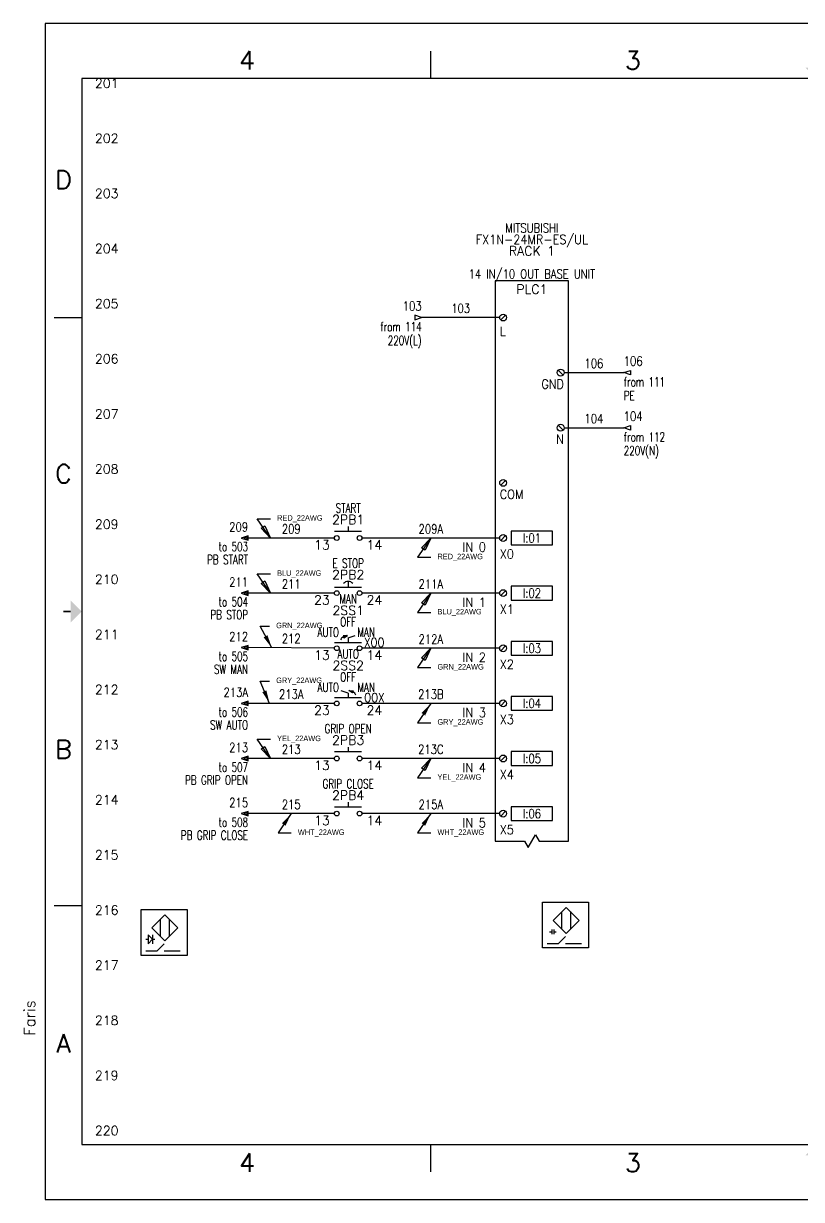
# Model space of a CAD drawing. Extents: x -0.3 to 21, y 0 to 16.
# Drawn here: x -0.29 to 10.29, y 0 to 16 of the extents above; entities that cross this region are included whole.
import ezdxf
from ezdxf.enums import TextEntityAlignment as Align

# ---------------------------------------------------------------- set-up
doc = ezdxf.new("R2010")
doc.units = 0
doc.header["$MEASUREMENT"] = 0
for name, color, linetype in [('BLU_22AWG', 7, 'Continuous'), ('DESC', 1, 'Continuous'), ('GRN_22AWG', 7, 'Continuous'), ('GRY_20AWG', 9, 'Continuous'), ('GRY_22AWG', 7, 'Continuous'), ('MISC', 2, 'Continuous'), ('POS', 3, 'Continuous'), ('RED_22AWG', 7, 'Continuous'), ('SYMS', 7, 'Continuous'), ('TAGS', 51, 'Continuous'), ('TERMS', 4, 'Continuous'), ('Title Block', 7, 'Continuous'), ('Viewport', 7, 'Continuous'), ('WHT_22AWG', 7, 'Continuous'), ('WIRENO', 70, 'Continuous'), ('WIREREF', 61, 'Continuous'), ('WIREREF_DEST', 61, 'Continuous'), ('XREF', 7, 'Continuous'), ('YEL_22AWG', 7, 'Continuous')]:
    doc.layers.add(name, color=color, linetype=linetype)
doc.styles.add('Roman', font='romans')
doc.styles.add('WD', font='romans.shx')
doc.dimstyles.get("Standard").update_dxf_attribs({"dimtxt": 0.18, "dimasz": 0.18, "dimexe": 0.18, "dimexo": 0.0625, "dimgap": 0.09, "dimtad": 0, "dimtih": 1, "dimtoh": 1, "dimdec": 4, "dimzin": 0, "dimdsep": 46, "dimtxsty": 'Standard', "dimcen": 0.09, "dimadec": 0, "dimazin": 0, "dimtfac": 1, "dimtdec": 4, "dimtofl": 0, "dimtmove": 0, "dimatfit": 3, "dimfxl": 1, "dimtolj": 1, "dimtzin": 0, "dimarcsym": 0})

# ---------------------------------------------------------------- blocks, each defined once
blk = doc.blocks.new('ANSI_border_C')
for p, q in [((20.5, 0.75), (20.5, 2.5)), ((14.25, 0.75), (20.5, 0.75))]:
    blk.add_line(p, q)
at = {"layer": 'Title Block'}
for p, q in [((0, 16), (0, 0)), ((21, 16), (0, 16)), ((21, 0), (21, 16)), ((5.25, 15.25), (5.25, 15.625)), ((15.75, 15.25), (15.75, 15.625)), ((0.5, 15.25), (0.5, 0.75)), ((20.5, 15.25), (0.5, 15.25)), ((15, 15.25), (15, 15)), ((20.5, 0.75), (20.5, 15.25)), ((15, 15), (20.5, 15)), ((0.125, 12), (0.5, 12)), ((20.5, 12), (20.875, 12)), ((0.125, 4), (0.5, 4)), ((20.5, 4), (20.875, 4)), ((0.5, 0.75), (20.5, 0.75)), ((5.25, 0.375), (5.25, 0.75)), ((15.75, 0.375), (15.75, 0.75)), ((0, 0), (21, 0))]:
    blk.add_line(p, q, dxfattribs=at)
at = {"layer": 'Title Block', "const_width": 0.02}
for points in [[(10.5, 15.5), (10.5, 15.4)], [(0.25, 8), (0.35, 8)], [(20.75, 8), (20.65, 8)], [(10.5, 0.5), (10.5, 0.6)]]:
    blk.add_lwpolyline(points, dxfattribs=at)
at = {"layer": 'Title Block'}
for points in [[(10.35, 15.4), (10.65, 15.4), (10.5, 15.25)], [(0.35, 7.85), (0.35, 8.15), (0.5, 8)], [(20.65, 7.85), (20.65, 8.15), (20.5, 8)], [(10.35, 0.6), (10.65, 0.6), (10.5, 0.75)]]:
    blk.add_solid(points, dxfattribs=at)
at = {"layer": 'Title Block', "style": 'Roman'}
for s, p in [('4', (2.75, 15.5)), ('3', (8, 15.5)), ('2', (13, 15.5)), ('1', (18.25, 15.5)), ('D', (0.25, 13.875)), ('D', (20.75, 13.875)), ('C', (0.25, 9.875)), ('C', (20.75, 9.875)), ('B', (0.25, 6.125)), ('B', (20.75, 6.125)), ('A', (0.25, 2.125)), ('A', (20.75, 2.125)), ('4', (2.75, 0.5)), ('3', (8, 0.5)), ('2', (13, 0.5)), ('1', (18.25, 0.5))]:
    blk.add_text(s, height=0.25, dxfattribs=at).set_placement(p, align=Align.MIDDLE_CENTER)
blk.add_text('REVISIONS', height=0.065, dxfattribs=at).set_placement((17.71, 15.083))
blk = doc.blocks.new('JIC_border_C')
blk.add_blockref('ANSI_border_C', (0, 0))
blk = doc.blocks.new('JIC_tblock_desc_C')
at = {"color": 0, "style": 'Roman', "flags": 8}
for tag, p in [('FNAME', (-20.636, 6.819)), ('REVDATE', (-20.636, 4.106)), ('USER', (-20.636, 1.477))]:
    blk.add_attdef(tag, p, '', height=0.15, rotation=90, dxfattribs=at)
at = {"style": 'WD'}
for tag, p in [('PROJDESC', (-2.125, 1.5)), ('TITLE1', (-2.125, 1.095)), ('TITLE2', (-2.125, 0.785))]:
    blk.add_attdef(tag, text='', height=0.08, dxfattribs=at).set_placement(p, align=Align.CENTER)
for tag, p in [('SIZE', (-4.162, 0.32)), ('FSCM_NO', (-3.4, 0.337)), ('DWG_NO', (-1.659, 0.337)), ('REV', (-0.265, 0.303)), ('SCALE', (-3.634, 0.069)), ('SHEET', (-0.883, 0.092))]:
    blk.add_attdef(tag, p, '', height=0.065, dxfattribs=at)
at = {"style": 'WD', "flags": 1}
blk.add_attdef('WD_TB', (-5.57, 0.177), '', height=0.086, dxfattribs=at)
blk = doc.blocks.new('PLCIO_AAD')
at = {"layer": 'SYMS'}
for p, q in [((0.5, 0.5), (-0.5, 0.5)), ((-0.5, 0.5), (-0.5, -7.125)), ((0.5, -7.125), (0.5, 0.5)), ((-0.357, 0.033), (-0.424, -0.033)), ((0.357, -0.717), (0.424, -0.783)), ((0.357, -1.467), (0.424, -1.533)), ((-0.357, -2.217), (-0.424, -2.283)), ((-0.357, -2.967), (-0.424, -3.033)), ((0.281, -2.906), (-0.281, -2.906)), ((-0.281, -2.906), (-0.281, -3.094)), ((0.281, -3.094), (0.281, -2.906)), ((-0.281, -3.094), (0.281, -3.094)), ((0.281, -3.656), (-0.281, -3.656)), ((-0.281, -3.656), (-0.281, -3.844)), ((0.281, -3.844), (0.281, -3.656)), ((-0.357, -3.717), (-0.424, -3.783)), ((-0.281, -3.844), (0.281, -3.844)), ((-0.357, -4.467), (-0.424, -4.533)), ((0.281, -4.406), (-0.281, -4.406)), ((-0.281, -4.406), (-0.281, -4.594)), ((0.281, -4.594), (0.281, -4.406)), ((-0.281, -4.594), (0.281, -4.594)), ((-0.357, -5.217), (-0.424, -5.283)), ((0.281, -5.156), (-0.281, -5.156)), ((-0.281, -5.156), (-0.281, -5.344)), ((0.281, -5.344), (0.281, -5.156)), ((-0.281, -5.344), (0.281, -5.344)), ((0.281, -5.906), (-0.281, -5.906)), ((-0.281, -5.906), (-0.281, -6.094)), ((0.281, -6.094), (0.281, -5.906)), ((-0.357, -5.967), (-0.424, -6.033)), ((-0.281, -6.094), (0.281, -6.094)), ((-0.357, -6.717), (-0.424, -6.783)), ((0.281, -6.656), (-0.281, -6.656)), ((-0.281, -6.656), (-0.281, -6.844)), ((0.281, -6.844), (0.281, -6.656)), ((-0.281, -6.844), (0.281, -6.844)), ((-0.05, -7.212), (0.05, -7.038)), ((0.05, -7.038), (0.1, -7.125)), ((-0.5, -7.125), (-0.1, -7.125)), ((-0.1, -7.125), (-0.05, -7.212)), ((0.1, -7.125), (0.5, -7.125))]:
    blk.add_line(p, q, dxfattribs=at)
for centre in [(-0.391, 0), (0.391, -0.75), (0.391, -1.5), (-0.391, -2.25), (-0.391, -3), (-0.391, -3.75), (-0.391, -4.5), (-0.391, -5.25), (-0.391, -6), (-0.391, -6.75)]:
    blk.add_circle(centre, 0.0469, dxfattribs=at)
at = {"layer": 'SYMS', "style": 'WD'}
for tag, width, p in [('INST', 0.8, (0, 1.482)), ('MFG', 0.8, (0, 1.156)), ('LOC', 0.8, (0, 1.312)), ('CAT', 0.9, (0, 1)), ('DESC', 0.8, (0, 0.53))]:
    blk.add_attdef(tag, text='', height=0.125, dxfattribs=dict(at, width=width)).set_placement(p, align=Align.CENTER)
for tag, p in [('LINE1', (0, 0.844)), ('LINE2', (0, 0.688)), ('TAG', (0, 0.322))]:
    blk.add_attdef(tag, text='', height=0.125, dxfattribs=at).set_placement(p, align=Align.CENTER)
at = {"layer": 'SYMS', "linetype": 'Continuous', "style": 'WD', "flags": 9}
blk.add_attdef('ASSYCODE', text='', height=0.01, dxfattribs=at).set_placement((0.23, 1.071), align=Align.CENTER)
at = {"layer": 'SYMS', "style": 'WD', "flags": 1}
for tag, p in [('X4TERM01', (-0.438, 0)), ('X1TERM02', (0.438, -0.75)), ('X1TERM03', (0.438, -1.5)), ('X4TERM04', (-0.438, -2.25)), ('X4TERM05', (-0.438, -3)), ('X4TERM06', (-0.438, -3.75)), ('X4TERM07', (-0.438, -4.5)), ('X4TERM08', (-0.438, -5.25)), ('X4TERM09', (-0.438, -6)), ('X4TERM10', (-0.438, -6.75))]:
    blk.add_attdef(tag, p, '', height=0.01, dxfattribs=at)
at = {"layer": 'SYMS', "style": 'WD'}
for tag, width, p in [('TERMDESC01', 0.8, (-0.625, -0.062)), ('TERMDESC02', 0.9, (-0.625, -0.812)), ('TERM02', 0.9, (0.438, -0.844)), ('TERMDESC03', 0.9, (-0.625, -1.562)), ('TERM03', 0.9, (0.438, -1.594)), ('TERMDESC04', 0.8, (-0.625, -2.312)), ('TERMDESC05', 0.9, (-0.625, -3.062)), ('TERMDESC06', 0.9, (-0.625, -3.812)), ('TERMDESC07', 0.9, (-0.625, -4.562)), ('TERMDESC08', 0.9, (-0.625, -5.312)), ('TERMDESC09', 0.9, (-0.625, -6.062)), ('TERMDESC10', 0.9, (-0.625, -6.812))]:
    blk.add_attdef(tag, text='', height=0.125, dxfattribs=dict(at, width=width)).set_placement(p, align=Align.TOP_RIGHT)
at = {"layer": 'SYMS', "style": 'WD', "width": 0.9}
for tag, p in [('TERM01', (-0.438, -0.125)), ('TERM04', (-0.438, -2.344)), ('TERM05', (-0.438, -3.156)), ('TERM06', (-0.438, -3.906)), ('TERM07', (-0.438, -4.656)), ('TERM08', (-0.438, -5.406)), ('TERM09', (-0.438, -6.156)), ('TERM10', (-0.438, -6.906))]:
    blk.add_attdef(tag, text='', height=0.125, dxfattribs=at).set_placement(p, align=Align.TOP_LEFT)
for tag, p in [('DESCA05', (1.25, -2.969)), ('DESCB05', (1.25, -3.125)), ('DESCC05', (1.25, -3.281)), ('DESCD05', (1.25, -3.438)), ('DESCE05', (1.25, -3.594)), ('DESCA06', (1.25, -3.719)), ('DESCB06', (1.25, -3.875)), ('DESCC06', (1.25, -4.031)), ('DESCD06', (1.25, -4.188)), ('DESCE06', (1.25, -4.344)), ('DESCA07', (1.25, -4.469)), ('DESCB07', (1.25, -4.625)), ('DESCC07', (1.25, -4.781)), ('DESCD07', (1.25, -4.938)), ('DESCE07', (1.25, -5.094)), ('DESCA08', (1.25, -5.219)), ('DESCB08', (1.25, -5.375)), ('DESCC08', (1.25, -5.531)), ('DESCD08', (1.25, -5.688)), ('DESCE08', (1.25, -5.844)), ('DESCA09', (1.25, -5.969)), ('DESCB09', (1.25, -6.125)), ('DESCC09', (1.25, -6.281)), ('DESCD09', (1.25, -6.438)), ('DESCE09', (1.25, -6.594)), ('DESCA10', (1.25, -6.719)), ('DESCB10', (1.25, -6.875)), ('DESCC10', (1.25, -7.031)), ('DESCD10', (1.25, -7.188)), ('DESCE10', (1.25, -7.344))]:
    blk.add_attdef(tag, p, '', height=0.125, dxfattribs=at)
at = {"layer": 'SYMS', "style": 'WD', "width": 0.8}
for tag, p in [('TAGA05', (0, -3)), ('TAGA06', (0, -3.75)), ('TAGA07', (0, -4.5)), ('TAGA08', (0, -5.25)), ('TAGA09', (0, -6)), ('TAGA10', (0, -6.75))]:
    blk.add_attdef(tag, text='', height=0.125, dxfattribs=at).set_placement(p, align=Align.MIDDLE_CENTER)
blk = doc.blocks.new('HPB11')
for p, q in [((-0.185, 0.094), (0.18, 0.094)), ((0, 0.156), (0, 0.094))]:
    blk.add_line(p, q)
for centre in [(-0.155, 0), (0.155, 0)]:
    blk.add_circle(centre, 0.0322)
at = {"style": 'WD', "width": 0.7}
for tag, p in [('INST', (0, 0.826)), ('LOC', (0, 0.656)), ('DESC1', (0, 0.5)), ('DESC2', (0, 0.344)), ('XREF', (0, -0.219))]:
    blk.add_attdef(tag, text='', height=0.125, dxfattribs=at).set_placement(p, align=Align.CENTER)
at = {"style": 'WD'}
blk.add_attdef('TAG1', text='', height=0.125, dxfattribs=at).set_placement((0, 0.188), align=Align.CENTER)
for tag, p in [('X2LINK', (0, 0.219)), ('X8LINK', (0, 0))]:
    blk.add_attdef(tag, p, '', height=0.01, dxfattribs=at)
for tag, p, height, flags in [('FAMILY', (0.205, 0.152), 0.01, 9), ('X4TERM01', (-0.188, 0), 0.0125, 1), ('X1TERM02', (0.188, 0), 0.0125, 1), ('CONTACT', (0.205, 0.136), 0.01, 1)]:
    blk.add_attdef(tag, p, '', height=height, dxfattribs=dict(at, flags=flags))
at = {"linetype": 'Continuous', "style": 'WD', "flags": 9}
for tag, p in [('ASSYCODE', (0.23, 0.071)), ('MFG', (0.228, 0.089)), ('CAT', (0.23, 0.108))]:
    blk.add_attdef(tag, text='', height=0.01, dxfattribs=at).set_placement(p, align=Align.CENTER)
at = {"linetype": 'Continuous', "style": 'WD', "flags": 8}
blk.add_attdef('TERM01', text='', height=0.125, dxfattribs=at).set_placement((-0.25, -0.031), align=Align.TOP_RIGHT)
blk.add_attdef('TERM02', text='', height=0.125, dxfattribs=at).set_placement((0.25, -0.031), align=Align.TOP_LEFT)
blk = doc.blocks.new('HPB11M')
for p, q in [((0, 0.16), (0, 0.08)), ((-0.185, 0.08), (0.18, 0.08))]:
    blk.add_line(p, q)
for centre in [(-0.155, 0), (0.155, 0)]:
    blk.add_circle(centre, 0.0322)
blk.add_arc((0, 0.082), 0.0781, 36.8699, 143.1301)
at = {"style": 'WD', "width": 0.7}
for tag, p in [('INST', (0, 0.826)), ('LOC', (0, 0.656)), ('DESC1', (0, 0.5)), ('DESC2', (0, 0.344)), ('XREF', (0, -0.219))]:
    blk.add_attdef(tag, text='', height=0.125, dxfattribs=at).set_placement(p, align=Align.CENTER)
at = {"style": 'WD'}
blk.add_attdef('TAG1', text='', height=0.125, dxfattribs=at).set_placement((0, 0.188), align=Align.CENTER)
for tag, p in [('X2LINK', (0, 0.219)), ('X8LINK', (0, 0))]:
    blk.add_attdef(tag, p, '', height=0.01, dxfattribs=at)
for tag, p, height, flags in [('FAMILY', (0.205, 0.152), 0.01, 9), ('X4TERM01', (-0.188, 0), 0.0125, 1), ('X1TERM02', (0.188, 0), 0.0125, 1), ('CONTACT', (0.205, 0.136), 0.01, 1)]:
    blk.add_attdef(tag, p, '', height=height, dxfattribs=dict(at, flags=flags))
at = {"linetype": 'Continuous', "style": 'WD', "flags": 9}
for tag, p in [('ASSYCODE', (0.23, 0.069)), ('MFG', (0.23, 0.089)), ('CAT', (0.23, 0.108))]:
    blk.add_attdef(tag, text='', height=0.01, dxfattribs=at).set_placement(p, align=Align.CENTER)
at = {"linetype": 'Continuous', "style": 'WD', "flags": 8}
blk.add_attdef('TERM01', text='', height=0.125, dxfattribs=at).set_placement((-0.25, -0.031), align=Align.TOP_RIGHT)
blk.add_attdef('TERM02', text='', height=0.125, dxfattribs=at).set_placement((0.25, -0.031), align=Align.TOP_LEFT)
blk = doc.blocks.new('*X119')
at = {"color": 0, "linetype": 'ByBlock'}
for p, q in [((0.005, 0.175), (0.008, 0.178)), ((0.011, 0.172), (0.017, 0.178)), ((0.016, 0.169), (0.025, 0.177)), ((0.022, 0.165), (0.033, 0.177)), ((0.027, 0.162), (0.041, 0.176)), ((0.033, 0.158), (0.05, 0.175)), ((0.038, 0.155), (0.058, 0.175)), ((0.043, 0.152), (0.057, 0.165)), ((0.049, 0.148), (0.053, 0.152))]:
    blk.add_line(p, q, dxfattribs=at)
blk = doc.blocks.new('HSS113R')
for p, q in [((0, 0.141), (-0.094, 0.172)), ((0.009, 0.174), (0.069, 0.17)), ((0.06, 0.142), (0.009, 0.174)), ((0.069, 0.17), (0.06, 0.142)), ((-0.185, 0.078), (0.18, 0.078)), ((0, 0.141), (0, 0.078))]:
    blk.add_line(p, q)
for centre in [(-0.155, 0), (0.155, 0)]:
    blk.add_circle(centre, 0.0322)
blk.add_arc((0.043, 0.097), 0.0621, 16.0385, 68.9426)
blk.add_blockref('*X119', (0.009, -0.005))
at = {"style": 'WD', "width": 0.7}
for tag, p in [('INST', (0, 1.091)), ('LOC', (0, 0.922)), ('DESC1', (0, 0.766)), ('DESC2', (0, 0.609)), ('POS2', (0, 0.297)), ('XREF', (0, -0.219))]:
    blk.add_attdef(tag, text='', height=0.125, dxfattribs=at).set_placement(p, align=Align.CENTER)
at = {"style": 'WD'}
blk.add_attdef('TAG1', text='', height=0.125, dxfattribs=at).set_placement((0, 0.453), align=Align.CENTER)
at = {"style": 'WD', "width": 0.7}
blk.add_attdef('POS1', text='', height=0.125, dxfattribs=at).set_placement((-0.125, 0.156), align=Align.RIGHT)
at = {"style": 'WD'}
for tag, p in [('X2LINK', (0, 0.219)), ('X8LINK', (0, 0))]:
    blk.add_attdef(tag, p, '', height=0.01, dxfattribs=at)
for tag, p, width in [('POS3', (0.125, 0.156), 0.7), ('STATE', (0.219, 0.016), 0.8)]:
    blk.add_attdef(tag, p, '', height=0.125, dxfattribs=dict(at, width=width))
for tag, p, height, flags in [('X4TERM01', (-0.188, 0), 0.0125, 1), ('FAMILY', (0.044, 0.053), 0.01, 9), ('CONTACT', (0.044, 0.037), 0.01, 1), ('X1TERM02', (0.188, 0), 0.0125, 1)]:
    blk.add_attdef(tag, p, '', height=height, dxfattribs=dict(at, flags=flags))
at = {"linetype": 'Continuous', "style": 'WD', "flags": 9}
for tag, p in [('MFG', (0.069, -0.005)), ('CAT', (0.069, 0.009)), ('ASSYCODE', (0.071, -0.021))]:
    blk.add_attdef(tag, text='', height=0.01, dxfattribs=at).set_placement(p, align=Align.CENTER)
at = {"linetype": 'Continuous', "style": 'WD', "flags": 8}
blk.add_attdef('TERM01', text='', height=0.125, dxfattribs=at).set_placement((-0.25, -0.031), align=Align.TOP_RIGHT)
blk.add_attdef('TERM02', text='', height=0.125, dxfattribs=at).set_placement((0.25, -0.031), align=Align.TOP_LEFT)
blk = doc.blocks.new('*X121')
at = {"color": 0, "linetype": 'ByBlock'}
for p, q in [((0.005, 0.175), (0.008, 0.178)), ((0.011, 0.172), (0.017, 0.178)), ((0.016, 0.169), (0.025, 0.177)), ((0.022, 0.165), (0.033, 0.177)), ((0.027, 0.162), (0.041, 0.176)), ((0.033, 0.158), (0.05, 0.175)), ((0.038, 0.155), (0.058, 0.175)), ((0.043, 0.152), (0.057, 0.165)), ((0.049, 0.148), (0.053, 0.152))]:
    blk.add_line(p, q, dxfattribs=at)
blk = doc.blocks.new('HSS113L')
for p, q in [((-0.009, 0.174), (-0.069, 0.17)), ((-0.069, 0.17), (-0.06, 0.142)), ((-0.06, 0.142), (-0.009, 0.174)), ((0, 0.141), (0.094, 0.172)), ((-0.185, 0.078), (0.18, 0.078)), ((0, 0.141), (0, 0.078))]:
    blk.add_line(p, q)
for centre in [(-0.155, 0), (0.155, 0)]:
    blk.add_circle(centre, 0.0322)
blk.add_arc((-0.043, 0.097), 0.0621, 111.0574, 163.9615)
at = {"xscale": -1}
blk.add_blockref('*X121', (-0.009, -0.005), dxfattribs=at)
at = {"style": 'WD', "width": 0.7}
for tag, p in [('INST', (0, 1.091)), ('LOC', (0, 0.922)), ('DESC1', (0, 0.766)), ('DESC2', (0, 0.609)), ('POS2', (0, 0.297)), ('XREF', (0, -0.219))]:
    blk.add_attdef(tag, text='', height=0.125, dxfattribs=at).set_placement(p, align=Align.CENTER)
at = {"style": 'WD'}
blk.add_attdef('TAG1', text='', height=0.125, dxfattribs=at).set_placement((0, 0.453), align=Align.CENTER)
at = {"style": 'WD', "width": 0.7}
blk.add_attdef('POS1', text='', height=0.125, dxfattribs=at).set_placement((-0.125, 0.156), align=Align.RIGHT)
at = {"style": 'WD'}
for tag, p in [('X2LINK', (0, 0.219)), ('X8LINK', (0, 0))]:
    blk.add_attdef(tag, p, '', height=0.01, dxfattribs=at)
for tag, p, width in [('POS3', (0.125, 0.156), 0.7), ('STATE', (0.219, 0.016), 0.8)]:
    blk.add_attdef(tag, p, '', height=0.125, dxfattribs=dict(at, width=width))
for tag, p, height, flags in [('X4TERM01', (-0.188, 0), 0.0125, 1), ('FAMILY', (0.044, 0.053), 0.01, 9), ('CONTACT', (0.044, 0.037), 0.01, 1), ('X1TERM02', (0.188, 0), 0.0125, 1)]:
    blk.add_attdef(tag, p, '', height=height, dxfattribs=dict(at, flags=flags))
at = {"linetype": 'Continuous', "style": 'WD', "flags": 9}
for tag, p in [('MFG', (0.069, -0.005)), ('CAT', (0.069, 0.009)), ('ASSYCODE', (0.067, -0.024))]:
    blk.add_attdef(tag, text='', height=0.01, dxfattribs=at).set_placement(p, align=Align.CENTER)
at = {"linetype": 'Continuous', "style": 'WD', "flags": 8}
blk.add_attdef('TERM01', text='', height=0.125, dxfattribs=at).set_placement((-0.25, -0.031), align=Align.TOP_RIGHT)
blk.add_attdef('TERM02', text='', height=0.125, dxfattribs=at).set_placement((0.25, -0.031), align=Align.TOP_LEFT)
blk = doc.blocks.new('WD_MLRH')
at = {"style": 'WD'}
blk.add_attdef('RUNGFIRST', text='', height=0.125, dxfattribs=at).set_placement((-0.25, 0), align=Align.MIDDLE_RIGHT)
at = {"style": 'WD', "flags": 1}
for tag, p in [('RUNGHORV', (-0.25, -0.127)), ('RUNGINC', (-0.25, -0.163)), ('WIREMODE', (-0.25, -0.281)), ('RUNGDIST', (-0.25, -0.2)), ('RUNGCNT', (-0.25, -0.237)), ('WIREFMT', (-0.25, -0.321)), ('WIRE-START', (-0.25, -0.356)), ('WIRE-GSUF', (-0.25, -0.396)), ('PH3SPACE', (-0.25, -0.437))]:
    blk.add_attdef(tag, text='', height=0.025, dxfattribs=at).set_placement(p, align=Align.RIGHT)
blk = doc.blocks.new('HA1D1')
blk.add_lwpolyline([(0.094, 0), (0.094, -0.031), (0, 0), (0.094, 0.031), (0.094, 0)])
at = {"style": 'WD', "width": 0.8, "flags": 8}
blk.add_attdef('WIRENO', (0, 0.094), '', height=0.125, dxfattribs=at)
at = {"style": 'WD', "flags": 1}
for tag, p in [('SIGCODE', (-0.02, 0.047)), ('X4TERM01', (0, 0))]:
    blk.add_attdef(tag, p, '', height=0.01, dxfattribs=at)
at = {"style": 'WD', "width": 0.7}
for tag, p in [('XREF', (0, -0.188)), ('DESC1', (0, -0.375))]:
    blk.add_attdef(tag, p, '', height=0.125, dxfattribs=at)
blk = doc.blocks.new('WD_WNH')
at = {"linetype": 'Continuous', "style": 'WD', "width": 0.8}
blk.add_attdef('WIRENO', text='', height=0.125, dxfattribs=at).set_placement((0, 0.062), align=Align.CENTER)
at = {"style": 'WD', "flags": 1}
for tag, p in [('W01USER', (0, 0.078)), ('W02USER', (0, 0.07)), ('W03USER', (0, 0.062)), ('W04USER', (0, 0.055)), ('W05USER', (0, 0.047)), ('W06USER', (0, 0.039)), ('W07USER', (0, 0.031)), ('W08USER', (0, 0.023)), ('W09USER', (0, 0.016)), ('W10USER', (0, 0.008))]:
    blk.add_attdef(tag, text='', height=0.005, dxfattribs=at).set_placement(p, align=Align.CENTER)
blk = doc.blocks.new('HA1D3')
blk.add_lwpolyline([(-0.094, 0), (-0.094, -0.031), (0, 0), (-0.094, 0.031), (-0.094, 0)])
at = {"style": 'WD', "width": 0.8, "flags": 8}
blk.add_attdef('WIRENO', text='', height=0.125, dxfattribs=at).set_placement((0, 0.094), align=Align.RIGHT)
at = {"style": 'WD', "flags": 1}
blk.add_attdef('SIGCODE', text='', height=0.01, dxfattribs=at).set_placement((-0.02, 0.047), align=Align.RIGHT)
blk.add_attdef('X1TERM01', (0, 0), '', height=0.01, dxfattribs=at)
at = {"style": 'WD', "width": 0.7}
for tag, p in [('XREF', (0, -0.188)), ('DESC1', (0, -0.375))]:
    blk.add_attdef(tag, text='', height=0.125, dxfattribs=at).set_placement(p, align=Align.RIGHT)
blk = doc.blocks.new('HA1S3')
for points in [[(0, 0), (0, 0.031), (-0.094, 0), (0, -0.031), (0, 0)], [(-0.011, -0.016), (-0.011, 0.016), (-0.058, 0), (-0.011, -0.016)]]:
    blk.add_lwpolyline(points)
at = {"style": 'WD', "width": 0.8, "flags": 8}
blk.add_attdef('WIRENO', text='', height=0.125, dxfattribs=at).set_placement((0, 0.087), align=Align.RIGHT)
at = {"style": 'WD', "flags": 1}
blk.add_attdef('SIGCODE', text='', height=0.01, dxfattribs=at).set_placement((-0.02, 0.047), align=Align.RIGHT)
blk.add_attdef('X1TERM01', (0, 0), '', height=0.01, dxfattribs=at)
at = {"style": 'WD', "width": 0.7}
for tag, p in [('XREF', (0, -0.181)), ('DESC1', (0, -0.356))]:
    blk.add_attdef(tag, text='', height=0.125, dxfattribs=at).set_placement(p, align=Align.RIGHT)

msp = doc.modelspace()

# ---------------------------------------------------------------- linework, layer by layer
at = {"layer": 'BLU_22AWG'}
for p, q in [((3.937, 8.25), (2.763, 8.25)), ((6.188, 8.25), (4.312, 8.25))]:
    msp.add_line(p, q, dxfattribs=at)
at = {"layer": 'GRN_22AWG'}
for p, q in [((3.937, 7.5), (2.763, 7.508)), ((6.188, 7.5), (4.312, 7.5))]:
    msp.add_line(p, q, dxfattribs=at)
at = {"layer": 'GRY_20AWG'}
for p, q in [((6.188, 12), (5.125, 12)), ((7.062, 11.25), (7.875, 11.25)), ((7.062, 10.5), (7.875, 10.5))]:
    msp.add_line(p, q, dxfattribs=at)
at = {"layer": 'GRY_22AWG'}
for p, q in [((3.937, 6.75), (2.763, 6.75)), ((6.188, 6.75), (4.312, 6.75))]:
    msp.add_line(p, q, dxfattribs=at)
at = {"layer": 'RED_22AWG'}
for p, q in [((3.937, 9), (2.763, 9)), ((6.188, 9), (4.312, 9))]:
    msp.add_line(p, q, dxfattribs=at)
at = {"layer": 'SYMS'}
for p, q in [((1.37, 3.54), (1.401, 3.54)), ((1.464, 3.54), (1.401, 3.603)), ((1.401, 3.603), (1.401, 3.478)), ((1.401, 3.478), (1.464, 3.54)), ((1.464, 3.603), (1.464, 3.478)), ((1.464, 3.54), (1.495, 3.54)), ((6.864, 3.641), (6.895, 3.641)), ((6.895, 3.672), (6.895, 3.61)), ((6.926, 3.672), (6.926, 3.61)), ((6.926, 3.641), (6.957, 3.641)), ((6.989, 3.485), (7.051, 3.547)), ((7.051, 3.547), (7.082, 3.579)), ((1.37, 3.384), (1.526, 3.384)), ((1.526, 3.384), (1.589, 3.446)), ((1.589, 3.446), (1.62, 3.478)), ((1.62, 3.384), (1.839, 3.384)), ((6.832, 3.485), (6.989, 3.485)), ((7.082, 3.485), (7.301, 3.485))]:
    msp.add_line(p, q, dxfattribs=at)
for points in [[(6.77, 4.047), (7.395, 4.047), (7.395, 3.422), (6.77, 3.422)], [(1.308, 3.946), (1.933, 3.946), (1.933, 3.321), (1.308, 3.321)], [(1.454, 3.696), (1.631, 3.873), (1.808, 3.696), (1.631, 3.519)], [(6.916, 3.797), (7.093, 3.974), (7.27, 3.797), (7.093, 3.621)]]:
    msp.add_lwpolyline(points, close=True, dxfattribs=at)
for points in [[(7.034, 3.68), (7.034, 3.915)], [(7.152, 3.916), (7.152, 3.679)], [(1.572, 3.578), (1.572, 3.814)], [(1.689, 3.814), (1.689, 3.578)]]:
    msp.add_lwpolyline(points, dxfattribs=at)
at = {"layer": 'WHT_22AWG'}
for p, q in [((3.937, 5.25), (2.763, 5.25)), ((6.188, 5.25), (4.312, 5.25))]:
    msp.add_line(p, q, dxfattribs=at)
at = {"layer": 'YEL_22AWG'}
for p, q in [((3.937, 6), (2.763, 6)), ((6.188, 6), (4.312, 6))]:
    msp.add_line(p, q, dxfattribs=at)

# ---------------------------------------------------------------- block references
ref = msp.add_blockref('JIC_tblock_desc_C', (20.5, 0.75))
ref.add_attrib('USER', 'Faris', (-0.136, 2.227), dxfattribs={"color": 0, "height": 0.15, "rotation": 90, "style": 'Roman', "flags": 8})
at = {"layer": 'SYMS'}
ref = msp.add_blockref('WD_MLRH', (1.25, 15.188), dxfattribs=at)
ref.add_attrib('RUNGFIRST', '201', dxfattribs={"layer": 'MISC', "height": 0.125, "style": 'WD'}).set_placement((1, 15.188), align=Align.MIDDLE_RIGHT)
ref = msp.add_blockref('PLCIO_AAD', (6.625, 12), dxfattribs=at)
ref.add_attrib('TERM01', 'L', dxfattribs={"layer": 'TERMS', "height": 0.125, "style": 'WD', "width": 0.9}).set_placement((6.188, 11.875), align=Align.TOP_LEFT)
ref.add_attrib('MFG', 'MITSUBISHI', dxfattribs={"layer": 'MISC', "height": 0.125, "style": 'WD', "width": 0.8}).set_placement((6.625, 13.156), align=Align.CENTER)
ref.add_attrib('DESC', '14 IN/10 OUT BASE UNIT', dxfattribs={"layer": 'DESC', "height": 0.125, "style": 'WD', "width": 0.8}).set_placement((6.625, 12.53), align=Align.CENTER)
ref.add_attrib('LINE1', 'RACK 1', dxfattribs={"layer": 'MISC', "height": 0.125, "style": 'WD'}).set_placement((6.625, 12.844), align=Align.CENTER)
ref.add_attrib('TAG', 'PLC1', dxfattribs={"layer": 'TAGS', "height": 0.125, "style": 'WD'}).set_placement((6.625, 12.322), align=Align.CENTER)
ref.add_attrib('CAT', 'FX1N-24MR-ES/UL', dxfattribs={"layer": 'MISC', "height": 0.125, "style": 'WD', "width": 0.9}).set_placement((6.625, 13), align=Align.CENTER)
ref.add_attrib('TERM02', 'GND', dxfattribs={"layer": 'TERMS', "height": 0.125, "style": 'WD', "width": 0.9}).set_placement((7.062, 11.156), align=Align.TOP_RIGHT)
ref.add_attrib('TERM03', 'N', dxfattribs={"layer": 'TERMS', "height": 0.125, "style": 'WD', "width": 0.9}).set_placement((7.062, 10.406), align=Align.TOP_RIGHT)
ref.add_attrib('TERM04', 'COM', dxfattribs={"layer": 'TERMS', "height": 0.125, "style": 'WD', "width": 0.9}).set_placement((6.188, 9.656), align=Align.TOP_LEFT)
ref.add_attrib('TERM05', 'X0', dxfattribs={"layer": 'TERMS', "height": 0.125, "style": 'WD', "width": 0.9}).set_placement((6.188, 8.844), align=Align.TOP_LEFT)
ref.add_attrib('TAGA05', 'I:01', dxfattribs={"layer": 'TAGS', "height": 0.125, "style": 'WD', "width": 0.8}).set_placement((6.625, 9), align=Align.MIDDLE_CENTER)
ref.add_attrib('TERMDESC05', 'IN 0', dxfattribs={"layer": 'TERMS', "height": 0.125, "style": 'WD', "width": 0.9}).set_placement((6, 8.938), align=Align.TOP_RIGHT)
ref.add_attrib('TERM06', 'X1', dxfattribs={"layer": 'TERMS', "height": 0.125, "style": 'WD', "width": 0.9}).set_placement((6.188, 8.094), align=Align.TOP_LEFT)
ref.add_attrib('TAGA06', 'I:02', dxfattribs={"layer": 'TAGS', "height": 0.125, "style": 'WD', "width": 0.8}).set_placement((6.625, 8.25), align=Align.MIDDLE_CENTER)
ref.add_attrib('TERMDESC06', 'IN 1', dxfattribs={"layer": 'TERMS', "height": 0.125, "style": 'WD', "width": 0.9}).set_placement((6, 8.188), align=Align.TOP_RIGHT)
ref.add_attrib('TERM07', 'X2', dxfattribs={"layer": 'TERMS', "height": 0.125, "style": 'WD', "width": 0.9}).set_placement((6.188, 7.344), align=Align.TOP_LEFT)
ref.add_attrib('TAGA07', 'I:03', dxfattribs={"layer": 'TAGS', "height": 0.125, "style": 'WD', "width": 0.8}).set_placement((6.625, 7.5), align=Align.MIDDLE_CENTER)
ref.add_attrib('TERMDESC07', 'IN 2', dxfattribs={"layer": 'TERMS', "height": 0.125, "style": 'WD', "width": 0.9}).set_placement((6, 7.438), align=Align.TOP_RIGHT)
ref.add_attrib('TERM08', 'X3', dxfattribs={"layer": 'TERMS', "height": 0.125, "style": 'WD', "width": 0.9}).set_placement((6.188, 6.594), align=Align.TOP_LEFT)
ref.add_attrib('TAGA08', 'I:04', dxfattribs={"layer": 'TAGS', "height": 0.125, "style": 'WD', "width": 0.8}).set_placement((6.625, 6.75), align=Align.MIDDLE_CENTER)
ref.add_attrib('TERMDESC08', 'IN 3', dxfattribs={"layer": 'TERMS', "height": 0.125, "style": 'WD', "width": 0.9}).set_placement((6, 6.688), align=Align.TOP_RIGHT)
ref.add_attrib('TERM09', 'X4', dxfattribs={"layer": 'TERMS', "height": 0.125, "style": 'WD', "width": 0.9}).set_placement((6.188, 5.844), align=Align.TOP_LEFT)
ref.add_attrib('TAGA09', 'I:05', dxfattribs={"layer": 'TAGS', "height": 0.125, "style": 'WD', "width": 0.8}).set_placement((6.625, 6), align=Align.MIDDLE_CENTER)
ref.add_attrib('TERMDESC09', 'IN 4', dxfattribs={"layer": 'TERMS', "height": 0.125, "style": 'WD', "width": 0.9}).set_placement((6, 5.938), align=Align.TOP_RIGHT)
ref.add_attrib('TERM10', 'X5', dxfattribs={"layer": 'TERMS', "height": 0.125, "style": 'WD', "width": 0.9}).set_placement((6.188, 5.094), align=Align.TOP_LEFT)
ref.add_attrib('TAGA10', 'I:06', dxfattribs={"layer": 'TAGS', "height": 0.125, "style": 'WD', "width": 0.8}).set_placement((6.625, 5.25), align=Align.MIDDLE_CENTER)
ref.add_attrib('TERMDESC10', 'IN 5', dxfattribs={"layer": 'TERMS', "height": 0.125, "style": 'WD', "width": 0.9}).set_placement((6, 5.188), align=Align.TOP_RIGHT)
ref = msp.add_blockref('HA1D3', (5.125, 12), dxfattribs=at)
ref.add_attrib('DESC1', '220V(L)', dxfattribs={"layer": 'DESC', "height": 0.125, "style": 'WD', "width": 0.7}).set_placement((5.125, 11.625), align=Align.RIGHT)
ref.add_attrib('WIRENO', '103', dxfattribs={"layer": 'WIREREF_DEST', "height": 0.125, "style": 'WD', "width": 0.8, "flags": 8}).set_placement((5.125, 12.094), align=Align.RIGHT)
ref.add_attrib('XREF', 'from 114', dxfattribs={"layer": 'XREF', "height": 0.125, "style": 'WD', "width": 0.7}).set_placement((5.125, 11.812), align=Align.RIGHT)
ref = msp.add_blockref('HA1D1', (7.875, 11.25), dxfattribs=at)
ref.add_attrib('DESC1', 'PE', (7.875, 10.875), dxfattribs={"layer": 'DESC', "height": 0.125, "style": 'WD', "width": 0.7})
ref.add_attrib('WIRENO', '106', (7.875, 11.344), dxfattribs={"layer": 'WIREREF_DEST', "height": 0.125, "style": 'WD', "width": 0.8, "flags": 8})
ref.add_attrib('XREF', 'from 111', (7.875, 11.062), dxfattribs={"layer": 'XREF', "height": 0.125, "style": 'WD', "width": 0.7})
ref = msp.add_blockref('HA1D1', (7.875, 10.5), dxfattribs=at)
ref.add_attrib('DESC1', '220V(N)', (7.875, 10.125), dxfattribs={"layer": 'DESC', "height": 0.125, "style": 'WD', "width": 0.7})
ref.add_attrib('WIRENO', '104', (7.875, 10.594), dxfattribs={"layer": 'WIREREF_DEST', "height": 0.125, "style": 'WD', "width": 0.8, "flags": 8})
ref.add_attrib('XREF', 'from 112', (7.875, 10.312), dxfattribs={"layer": 'XREF', "height": 0.125, "style": 'WD', "width": 0.7})
ref = msp.add_blockref('HPB11', (4.125, 9), dxfattribs=at)
ref.add_attrib('TERM01', '13', dxfattribs={"layer": 'TERMS', "linetype": 'Continuous', "height": 0.125, "style": 'WD', "flags": 8}).set_placement((3.875, 8.969), align=Align.TOP_RIGHT)
ref.add_attrib('TERM02', '14', dxfattribs={"layer": 'TERMS', "linetype": 'Continuous', "height": 0.125, "style": 'WD', "flags": 8}).set_placement((4.375, 8.969), align=Align.TOP_LEFT)
ref.add_attrib('DESC2', 'START', dxfattribs={"layer": 'DESC', "height": 0.125, "style": 'WD', "width": 0.7}).set_placement((4.125, 9.344), align=Align.CENTER)
ref.add_attrib('TAG1', '2PB1', dxfattribs={"layer": 'TAGS', "height": 0.125, "style": 'WD'}).set_placement((4.125, 9.188), align=Align.CENTER)
ref = msp.add_blockref('HA1S3', (2.763, 9), dxfattribs=at)
ref.add_attrib('DESC1', 'PB START', dxfattribs={"layer": 'DESC', "height": 0.125, "style": 'WD', "width": 0.7}).set_placement((2.763, 8.644), align=Align.RIGHT)
ref.add_attrib('WIRENO', '209', dxfattribs={"layer": 'WIREREF', "height": 0.125, "style": 'WD', "width": 0.8, "flags": 8}).set_placement((2.763, 9.088), align=Align.RIGHT)
ref.add_attrib('XREF', 'to 503', dxfattribs={"layer": 'XREF', "height": 0.125, "style": 'WD', "width": 0.7}).set_placement((2.763, 8.819), align=Align.RIGHT)
ref = msp.add_blockref('HPB11M', (4.125, 8.25), dxfattribs=at)
ref.add_attrib('TERM01', '23', dxfattribs={"layer": 'TERMS', "linetype": 'Continuous', "height": 0.125, "style": 'WD', "flags": 8}).set_placement((3.875, 8.219), align=Align.TOP_RIGHT)
ref.add_attrib('TERM02', '24', dxfattribs={"layer": 'TERMS', "linetype": 'Continuous', "height": 0.125, "style": 'WD', "flags": 8}).set_placement((4.375, 8.219), align=Align.TOP_LEFT)
ref.add_attrib('DESC2', 'E STOP', dxfattribs={"layer": 'DESC', "height": 0.125, "style": 'WD', "width": 0.7}).set_placement((4.125, 8.594), align=Align.CENTER)
ref.add_attrib('TAG1', '2PB2', dxfattribs={"layer": 'TAGS', "height": 0.125, "style": 'WD'}).set_placement((4.125, 8.438), align=Align.CENTER)
ref = msp.add_blockref('HA1S3', (2.763, 8.25), dxfattribs=at)
ref.add_attrib('DESC1', 'PB STOP', dxfattribs={"layer": 'DESC', "height": 0.125, "style": 'WD', "width": 0.7}).set_placement((2.763, 7.894), align=Align.RIGHT)
ref.add_attrib('WIRENO', '211', dxfattribs={"layer": 'WIREREF', "height": 0.125, "style": 'WD', "width": 0.8, "flags": 8}).set_placement((2.763, 8.338), align=Align.RIGHT)
ref.add_attrib('XREF', 'to 504', dxfattribs={"layer": 'XREF', "height": 0.125, "style": 'WD', "width": 0.7}).set_placement((2.763, 8.069), align=Align.RIGHT)
ref = msp.add_blockref('HSS113L', (4.125, 7.5), dxfattribs=at)
ref.add_attrib('TERM01', '13', dxfattribs={"layer": 'TERMS', "linetype": 'Continuous', "height": 0.125, "style": 'WD', "flags": 8}).set_placement((3.875, 7.469), align=Align.TOP_RIGHT)
ref.add_attrib('TERM02', '14', dxfattribs={"layer": 'TERMS', "linetype": 'Continuous', "height": 0.125, "style": 'WD', "flags": 8}).set_placement((4.375, 7.469), align=Align.TOP_LEFT)
ref.add_attrib('POS3', 'MAN', (4.25, 7.656), dxfattribs={"layer": 'POS', "height": 0.125, "style": 'WD', "width": 0.7})
ref.add_attrib('STATE', 'XOO', (4.344, 7.516), dxfattribs={"layer": 'MISC', "height": 0.125, "style": 'WD', "width": 0.8})
ref.add_attrib('POS2', 'OFF', dxfattribs={"layer": 'POS', "height": 0.125, "style": 'WD', "width": 0.7}).set_placement((4.125, 7.797), align=Align.CENTER)
ref.add_attrib('POS1', 'AUTO', dxfattribs={"layer": 'POS', "height": 0.125, "style": 'WD', "width": 0.7}).set_placement((4, 7.656), align=Align.RIGHT)
ref.add_attrib('DESC2', 'MAN', dxfattribs={"layer": 'DESC', "height": 0.125, "style": 'WD', "width": 0.7}).set_placement((4.125, 8.109), align=Align.CENTER)
ref.add_attrib('TAG1', '2SS1', dxfattribs={"layer": 'TAGS', "height": 0.125, "style": 'WD'}).set_placement((4.125, 7.953), align=Align.CENTER)
ref = msp.add_blockref('HA1S3', (2.763, 7.508), dxfattribs=at)
ref.add_attrib('DESC1', 'SW MAN', dxfattribs={"layer": 'DESC', "height": 0.125, "style": 'WD', "width": 0.7}).set_placement((2.763, 7.151), align=Align.RIGHT)
ref.add_attrib('WIRENO', '212', dxfattribs={"layer": 'WIREREF', "height": 0.125, "style": 'WD', "width": 0.8, "flags": 8}).set_placement((2.763, 7.595), align=Align.RIGHT)
ref.add_attrib('XREF', 'to 505', dxfattribs={"layer": 'XREF', "height": 0.125, "style": 'WD', "width": 0.7}).set_placement((2.763, 7.326), align=Align.RIGHT)
ref = msp.add_blockref('HSS113R', (4.125, 6.75), dxfattribs=at)
ref.add_attrib('TERM01', '23', dxfattribs={"layer": 'TERMS', "linetype": 'Continuous', "height": 0.125, "style": 'WD', "flags": 8}).set_placement((3.875, 6.719), align=Align.TOP_RIGHT)
ref.add_attrib('TERM02', '24', dxfattribs={"layer": 'TERMS', "linetype": 'Continuous', "height": 0.125, "style": 'WD', "flags": 8}).set_placement((4.375, 6.719), align=Align.TOP_LEFT)
ref.add_attrib('POS3', 'MAN', (4.25, 6.906), dxfattribs={"layer": 'POS', "height": 0.125, "style": 'WD', "width": 0.7})
ref.add_attrib('STATE', 'OOX', (4.344, 6.766), dxfattribs={"layer": 'MISC', "height": 0.125, "style": 'WD', "width": 0.8})
ref.add_attrib('POS2', 'OFF', dxfattribs={"layer": 'POS', "height": 0.125, "style": 'WD', "width": 0.7}).set_placement((4.125, 7.047), align=Align.CENTER)
ref.add_attrib('POS1', 'AUTO', dxfattribs={"layer": 'POS', "height": 0.125, "style": 'WD', "width": 0.7}).set_placement((4, 6.906), align=Align.RIGHT)
ref.add_attrib('DESC2', 'AUTO', dxfattribs={"layer": 'DESC', "height": 0.125, "style": 'WD', "width": 0.7}).set_placement((4.125, 7.359), align=Align.CENTER)
ref.add_attrib('TAG1', '2SS2', dxfattribs={"layer": 'TAGS', "height": 0.125, "style": 'WD'}).set_placement((4.125, 7.203), align=Align.CENTER)
ref = msp.add_blockref('HA1S3', (2.763, 6.75), dxfattribs=at)
ref.add_attrib('DESC1', 'SW AUTO', dxfattribs={"layer": 'DESC', "height": 0.125, "style": 'WD', "width": 0.7}).set_placement((2.763, 6.394), align=Align.RIGHT)
ref.add_attrib('WIRENO', '213A', dxfattribs={"layer": 'WIREREF', "height": 0.125, "style": 'WD', "width": 0.8, "flags": 8}).set_placement((2.763, 6.838), align=Align.RIGHT)
ref.add_attrib('XREF', 'to 506', dxfattribs={"layer": 'XREF', "height": 0.125, "style": 'WD', "width": 0.7}).set_placement((2.763, 6.569), align=Align.RIGHT)
ref = msp.add_blockref('HPB11', (4.125, 6), dxfattribs=at)
ref.add_attrib('TERM01', '13', dxfattribs={"layer": 'TERMS', "linetype": 'Continuous', "height": 0.125, "style": 'WD', "flags": 8}).set_placement((3.875, 5.969), align=Align.TOP_RIGHT)
ref.add_attrib('TERM02', '14', dxfattribs={"layer": 'TERMS', "linetype": 'Continuous', "height": 0.125, "style": 'WD', "flags": 8}).set_placement((4.375, 5.969), align=Align.TOP_LEFT)
ref.add_attrib('DESC2', 'GRIP OPEN', dxfattribs={"layer": 'DESC', "height": 0.125, "style": 'WD', "width": 0.7}).set_placement((4.125, 6.344), align=Align.CENTER)
ref.add_attrib('TAG1', '2PB3', dxfattribs={"layer": 'TAGS', "height": 0.125, "style": 'WD'}).set_placement((4.125, 6.188), align=Align.CENTER)
ref = msp.add_blockref('HA1S3', (2.763, 6), dxfattribs=at)
ref.add_attrib('DESC1', 'PB GRIP OPEN', dxfattribs={"layer": 'DESC', "height": 0.125, "style": 'WD', "width": 0.7}).set_placement((2.763, 5.644), align=Align.RIGHT)
ref.add_attrib('WIRENO', '213', dxfattribs={"layer": 'WIREREF', "height": 0.125, "style": 'WD', "width": 0.8, "flags": 8}).set_placement((2.763, 6.088), align=Align.RIGHT)
ref.add_attrib('XREF', 'to 507', dxfattribs={"layer": 'XREF', "height": 0.125, "style": 'WD', "width": 0.7}).set_placement((2.763, 5.819), align=Align.RIGHT)
ref = msp.add_blockref('HPB11', (4.125, 5.25), dxfattribs=at)
ref.add_attrib('TERM01', '13', dxfattribs={"layer": 'TERMS', "linetype": 'Continuous', "height": 0.125, "style": 'WD', "flags": 8}).set_placement((3.875, 5.219), align=Align.TOP_RIGHT)
ref.add_attrib('TERM02', '14', dxfattribs={"layer": 'TERMS', "linetype": 'Continuous', "height": 0.125, "style": 'WD', "flags": 8}).set_placement((4.375, 5.219), align=Align.TOP_LEFT)
ref.add_attrib('DESC2', 'GRIP CLOSE', dxfattribs={"layer": 'DESC', "height": 0.125, "style": 'WD', "width": 0.7}).set_placement((4.125, 5.594), align=Align.CENTER)
ref.add_attrib('TAG1', '2PB4', dxfattribs={"layer": 'TAGS', "height": 0.125, "style": 'WD'}).set_placement((4.125, 5.438), align=Align.CENTER)
ref = msp.add_blockref('HA1S3', (2.763, 5.25), dxfattribs=at)
ref.add_attrib('DESC1', 'PB GRIP CLOSE', dxfattribs={"layer": 'DESC', "height": 0.125, "style": 'WD', "width": 0.7}).set_placement((2.763, 4.894), align=Align.RIGHT)
ref.add_attrib('WIRENO', '215', dxfattribs={"layer": 'WIREREF', "height": 0.125, "style": 'WD', "width": 0.8, "flags": 8}).set_placement((2.763, 5.338), align=Align.RIGHT)
ref.add_attrib('XREF', 'to 508', dxfattribs={"layer": 'XREF', "height": 0.125, "style": 'WD', "width": 0.7}).set_placement((2.763, 5.069), align=Align.RIGHT)
at = {"layer": 'Viewport'}
msp.add_blockref('JIC_border_C', (0, 0), dxfattribs=at)
at = {"layer": 'WIRENO'}
ref = msp.add_blockref('WD_WNH', (5.656, 12), dxfattribs=at)
ref.add_attrib('WIRENO', '103', dxfattribs={"linetype": 'Continuous', "height": 0.125, "style": 'WD', "width": 0.8}).set_placement((5.656, 12.062), align=Align.CENTER)
ref = msp.add_blockref('WD_WNH', (7.469, 11.25), dxfattribs=at)
ref.add_attrib('WIRENO', '106', dxfattribs={"linetype": 'Continuous', "height": 0.125, "style": 'WD', "width": 0.8}).set_placement((7.469, 11.312), align=Align.CENTER)
ref = msp.add_blockref('WD_WNH', (7.469, 10.5), dxfattribs=at)
ref.add_attrib('WIRENO', '104', dxfattribs={"linetype": 'Continuous', "height": 0.125, "style": 'WD', "width": 0.8}).set_placement((7.469, 10.562), align=Align.CENTER)
ref = msp.add_blockref('WD_WNH', (3.35, 9), dxfattribs=at)
ref.add_attrib('WIRENO', '209', dxfattribs={"linetype": 'Continuous', "height": 0.125, "style": 'WD', "width": 0.8}).set_placement((3.35, 9.062), align=Align.CENTER)
ref = msp.add_blockref('WD_WNH', (5.25, 9), dxfattribs=at)
ref.add_attrib('WIRENO', '209A', dxfattribs={"linetype": 'Continuous', "height": 0.125, "style": 'WD', "width": 0.8}).set_placement((5.25, 9.062), align=Align.CENTER)
ref = msp.add_blockref('WD_WNH', (3.35, 8.25), dxfattribs=at)
ref.add_attrib('WIRENO', '211', dxfattribs={"linetype": 'Continuous', "height": 0.125, "style": 'WD', "width": 0.8}).set_placement((3.35, 8.312), align=Align.CENTER)
ref = msp.add_blockref('WD_WNH', (5.25, 8.25), dxfattribs=at)
ref.add_attrib('WIRENO', '211A', dxfattribs={"linetype": 'Continuous', "height": 0.125, "style": 'WD', "width": 0.8}).set_placement((5.25, 8.312), align=Align.CENTER)
ref = msp.add_blockref('WD_WNH', (3.35, 7.508), dxfattribs=at)
ref.add_attrib('WIRENO', '212', dxfattribs={"linetype": 'Continuous', "height": 0.125, "style": 'WD', "width": 0.8}).set_placement((3.35, 7.57), align=Align.CENTER)
ref = msp.add_blockref('WD_WNH', (5.25, 7.5), dxfattribs=at)
ref.add_attrib('WIRENO', '212A', dxfattribs={"linetype": 'Continuous', "height": 0.125, "style": 'WD', "width": 0.8}).set_placement((5.25, 7.562), align=Align.CENTER)
ref = msp.add_blockref('WD_WNH', (3.35, 6.75), dxfattribs=at)
ref.add_attrib('WIRENO', '213A', dxfattribs={"linetype": 'Continuous', "height": 0.125, "style": 'WD', "width": 0.8}).set_placement((3.35, 6.812), align=Align.CENTER)
ref = msp.add_blockref('WD_WNH', (5.25, 6.75), dxfattribs=at)
ref.add_attrib('WIRENO', '213B', dxfattribs={"linetype": 'Continuous', "height": 0.125, "style": 'WD', "width": 0.8}).set_placement((5.25, 6.812), align=Align.CENTER)
ref = msp.add_blockref('WD_WNH', (3.35, 6), dxfattribs=at)
ref.add_attrib('WIRENO', '213', dxfattribs={"linetype": 'Continuous', "height": 0.125, "style": 'WD', "width": 0.8}).set_placement((3.35, 6.062), align=Align.CENTER)
ref = msp.add_blockref('WD_WNH', (5.25, 6), dxfattribs=at)
ref.add_attrib('WIRENO', '213C', dxfattribs={"linetype": 'Continuous', "height": 0.125, "style": 'WD', "width": 0.8}).set_placement((5.25, 6.062), align=Align.CENTER)
ref = msp.add_blockref('WD_WNH', (3.35, 5.25), dxfattribs=at)
ref.add_attrib('WIRENO', '215', dxfattribs={"linetype": 'Continuous', "height": 0.125, "style": 'WD', "width": 0.8}).set_placement((3.35, 5.312), align=Align.CENTER)
ref = msp.add_blockref('WD_WNH', (5.25, 5.25), dxfattribs=at)
ref.add_attrib('WIRENO', '215A', dxfattribs={"linetype": 'Continuous', "height": 0.125, "style": 'WD', "width": 0.8}).set_placement((5.25, 5.312), align=Align.CENTER)

# ---------------------------------------------------------------- texts
at = {"layer": 'MISC', "char_height": 0.075, "attachment_point": 4}
for s, insert in [('\\A1;RED_22AWG', (3.158, 9.262)), ('\\A1;RED_22AWG', (5.34, 8.738)), ('BLU_22AWG', (3.158, 8.512)), ('BLU_22AWG', (5.34, 7.987)), ('GRN_22AWG', (3.145, 7.8)), ('GRN_22AWG', (5.34, 7.237)), ('GRY_22AWG', (3.145, 7.053)), ('GRY_22AWG', (5.34, 6.487)), ('\\A1;YEL_22AWG', (3.158, 6.263)), ('\\A1;YEL_22AWG', (5.34, 5.737)), ('WHT_22AWG', (3.44, 4.987)), ('WHT_22AWG', (5.34, 4.987))]:
    msp.add_mtext(s, dxfattribs=dict(at, insert=insert))
at = {"layer": 'SYMS', "style": 'WD'}
for s, p in [('202', (1, 14.438)), ('203', (1, 13.688)), ('204', (1, 12.938)), ('205', (1, 12.188)), ('206', (1, 11.438)), ('207', (1, 10.688)), ('208', (1, 9.938)), ('209', (1, 9.188)), ('210', (1, 8.438)), ('211', (1, 7.688)), ('212', (1, 6.938)), ('213', (1, 6.188)), ('214', (1, 5.438)), ('215', (1, 4.688)), ('216', (1, 3.937)), ('217', (1, 3.188)), ('218', (1, 2.438)), ('219', (1, 1.688)), ('220', (1, 0.938))]:
    msp.add_text(s, height=0.125, dxfattribs=at).set_placement(p, align=Align.MIDDLE_RIGHT)

# ---------------------------------------------------------------- leaders
at = {"layer": 'SYMS', "annotation_type": 0, "has_hookline": 1, "hookline_direction": 0}
for points, override, text_width in [([(3.068, 9), (2.888, 9.262), (3.068, 9.262)], {"dimtxt": 0.075, "dimldrblk": 'ClosedBlank'}, 0.675), ([(5.25, 9), (5.07, 8.738), (5.25, 8.738)], {"dimtxt": 0.075, "dimldrblk": 'ClosedBlank'}, 0.675), ([(3.068, 8.25), (2.888, 8.512), (3.068, 8.512)], {"dimtxt": 0.075, "dimldrblk": 'ClosedBlank'}, 0.675), ([(5.25, 8.25), (5.07, 7.987), (5.25, 7.987)], {"dimtxt": 0.075, "dimldrblk": 'ClosedBlank'}, 0.675), ([(3.087, 7.505), (2.925, 7.8), (3.055, 7.8)], {"dimtxt": 0.075}, 0.675), ([(5.25, 7.5), (5.07, 7.237), (5.25, 7.237)], {"dimtxt": 0.075, "dimldrblk": 'ClosedBlank'}, 0.675), ([(3.055, 6.75), (2.925, 7.053), (3.055, 7.053)], {"dimtxt": 0.075}, 0.675), ([(5.25, 6.75), (5.07, 6.487), (5.25, 6.487)], {"dimtxt": 0.075}, 0.675), ([(3.068, 6), (2.888, 6.263), (3.068, 6.263)], {"dimtxt": 0.075, "dimldrblk": 'ClosedBlank'}, 0.675), ([(5.25, 6), (5.07, 5.737), (5.25, 5.737)], {"dimtxt": 0.075, "dimldrblk": 'ClosedBlank'}, 0.675), ([(3.35, 5.25), (3.17, 4.987), (3.35, 4.987)], {"dimtxt": 0.075}, 0.7), ([(5.25, 5.25), (5.07, 4.987), (5.25, 4.987)], {"dimtxt": 0.075}, 0.7)]:
    msp.add_leader(points, dimstyle='Standard', override=override, dxfattribs=dict(at, text_width=text_width))

doc.saveas('drawing.dxf')
